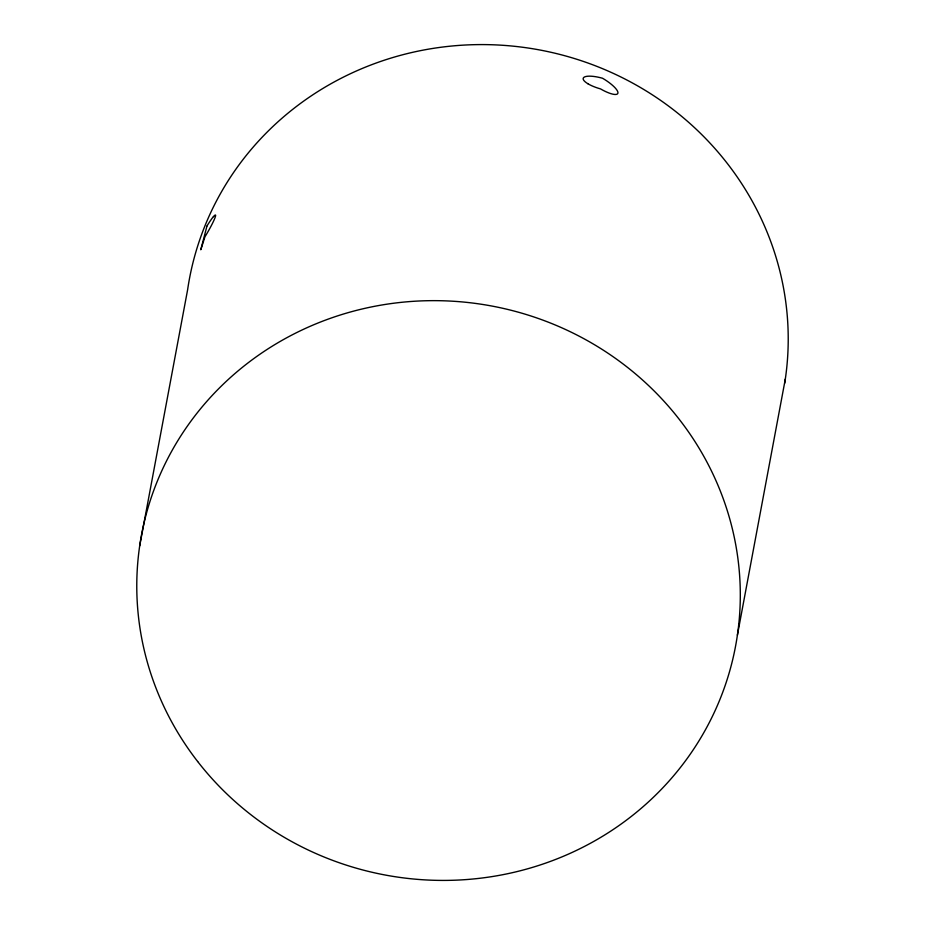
<?xml version="1.0" encoding="UTF-8"?>
<svg xmlns="http://www.w3.org/2000/svg" width="925" height="925" viewBox="0 0 925 925"><rect width="100%" height="100%" fill="white"/><g stroke="black" fill="none" stroke-linecap="round" stroke-linejoin="round"><path stroke-width="1.39" d="M139.687 545.912L187.602 289.837A302.186 289.444 10.6 0 1 530.453 48.378A302.186 289.444 10.6 0 1 784.666 383.297M737.398 635.163L785.313 379.088M206.946 226.116L200.783 249.773L204.945 236.788A19.136 1.908 -59.9 0 0 212.056 224.197A18.789 1.873 -59.9 0 0 213.478 216.647M206.969 225.977A19.136 1.908 -59.9 0 1 213.502 216.508M197.661 761.518A302.186 289.444 10.6 0 0 716.389 707.775A302.186 289.444 10.6 0 0 401.566 302.313A302.186 289.444 10.6 0 0 197.661 761.518M587.849 83.713A19.136 5.469 16.1 0 0 600.522 88.904A19.136 5.157 31.7 0 0 612.419 94.073A18.789 5.064 31.7 0 0 613.83 86.534A19.136 5.157 31.7 0 0 602.522 78.243A19.136 5.469 16.1 0 0 589.26 76.162A18.789 5.377 16.1 0 0 587.849 83.713"/></g></svg>
